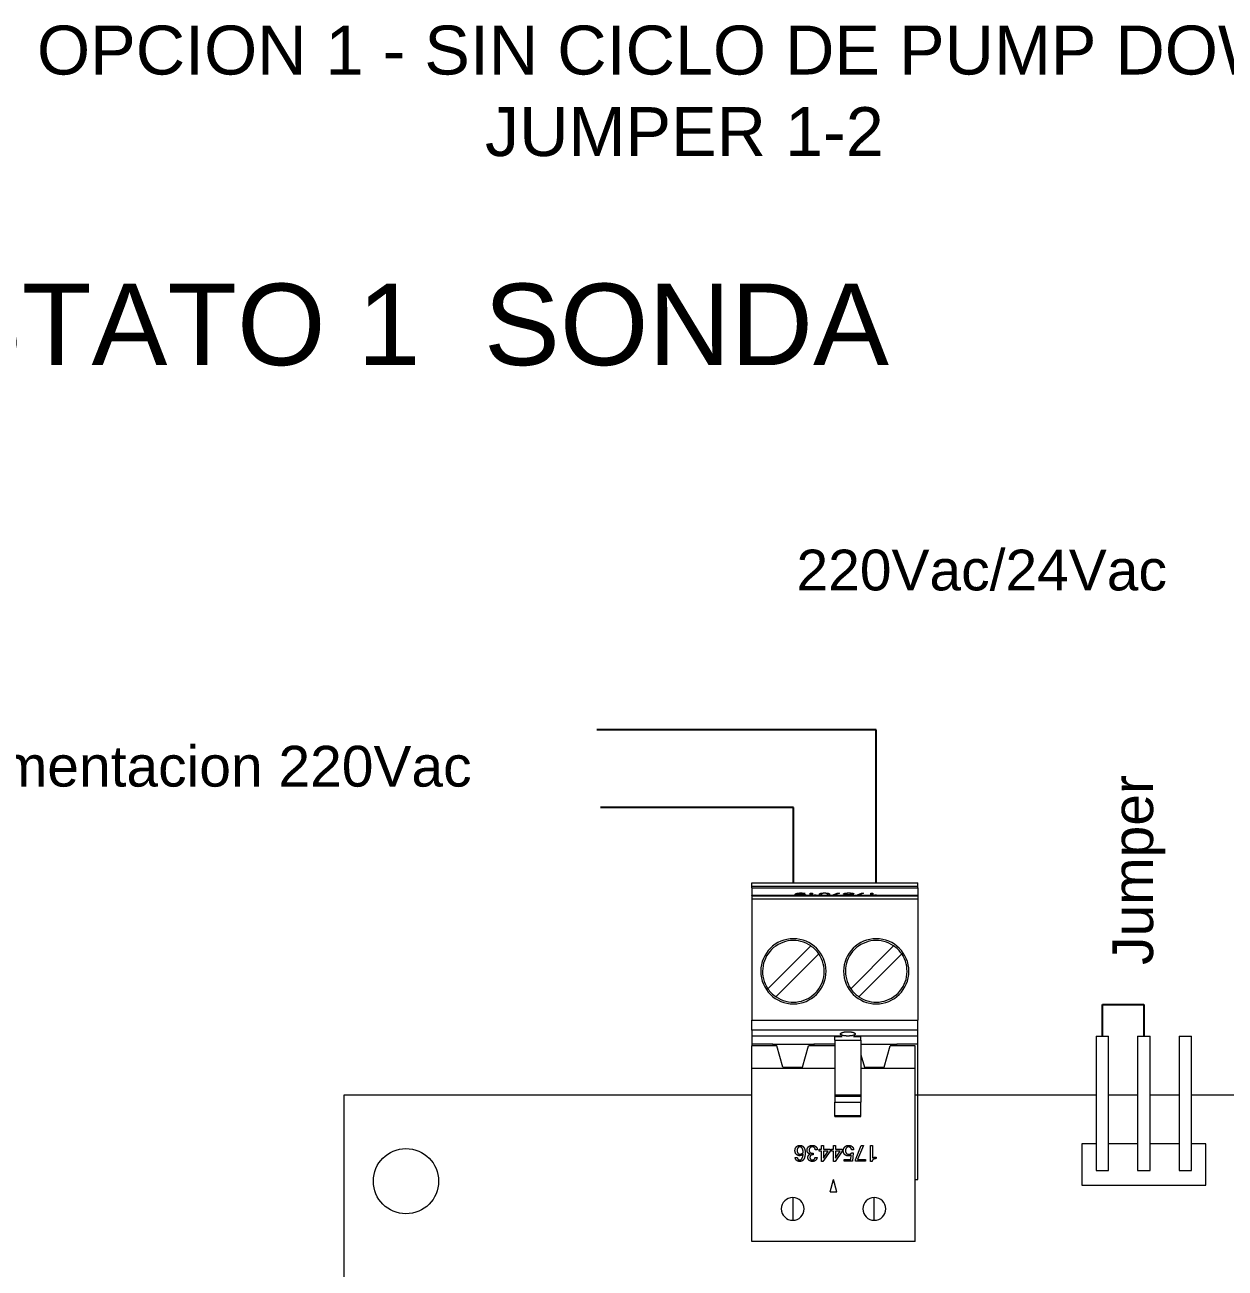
# Model space of a CAD drawing. Header units: millimetres. Extents: x -118 to 1430, y 370 to 1370.
# Drawn here: x 825.9 to 899.5, y 542.9 to 619.2 of the extents above; entities that cross this region are included whole.
import ezdxf

# ---------------------------------------------------------------- set-up
doc = ezdxf.new("R2010")
doc.units = ezdxf.units.MM
doc.layers.add('TANGENT EDGES', color=7, linetype='Continuous', lineweight=0)
doc.layers.add('VISIBLE', color=7, linetype='Continuous', lineweight=0)
doc.styles.get("Standard").update_dxf_attribs({"font": 'arial.ttf'})

msp = doc.modelspace()

# ---------------------------------------------------------------- linework, layer by layer
for p, q in [((878.081, 575.943), (860.939, 575.943)), ((878.081, 566.57), (878.081, 575.943)), ((873.001, 571.196), (861.174, 571.196)), ((873.001, 566.57), (873.001, 571.196)), ((891.947, 557.171), (891.947, 559.1)), ((891.947, 559.1), (894.487, 559.1)), ((894.487, 559.1), (894.487, 557.171))]:
    msp.add_line(p, q)
at = {"layer": 'TANGENT EDGES'}
for p, q in [((870.461, 566.37), (880.621, 566.37)), ((870.461, 565.766), (880.621, 565.766)), ((873.296, 565.804), (873.296, 565.79)), ((873.454, 565.944), (873.454, 565.927)), ((873.458, 565.883), (873.458, 565.866)), ((873.567, 565.8), (873.567, 565.79)), ((873.635, 565.934), (873.635, 565.903)), ((873.659, 565.868), (873.659, 565.79)), ((874.773, 565.805), (874.773, 565.79)), ((874.91, 565.944), (874.91, 565.927)), ((875.047, 565.805), (875.047, 565.79)), ((876.165, 565.927), (876.165, 565.846)), ((876.259, 565.859), (876.259, 565.835)), ((876.401, 565.944), (876.401, 565.927)), ((876.404, 565.849), (876.404, 565.831)), ((876.609, 565.932), (876.609, 565.898)), ((880.621, 565.566), (870.461, 565.566)), ((870.461, 558.14), (880.621, 558.14)), ((875.541, 557.138), (875.989, 557.138)), ((876.693, 557.138), (877.141, 557.138)), ((875.541, 553.115), (877.141, 553.115)), ((875.541, 552.294), (877.141, 552.294)), ((872.961, 547.27), (872.961, 545.87)), ((877.961, 545.87), (877.961, 547.27))]:
    msp.add_line(p, q, dxfattribs=at)
for centre, start, end in [((872.961, 546.57), 90, 270), ((872.961, 546.57), 270, 90), ((877.961, 546.57), 90, 270), ((877.961, 546.57), 270, 90)]:
    msp.add_arc(centre, 0.7, start, end, dxfattribs=at)
at = {"layer": 'VISIBLE'}
for p, q in [((870.461, 566.37), (870.461, 566.57)), ((870.461, 566.57), (880.621, 566.57)), ((880.621, 566.37), (880.621, 566.57)), ((870.461, 566.27), (870.461, 566.37)), ((870.461, 566.27), (870.461, 565.79)), ((870.461, 566.27), (880.621, 566.27)), ((880.621, 565.79), (870.461, 565.79)), ((870.461, 565.766), (870.461, 565.79)), ((870.461, 565.766), (870.461, 565.566)), ((873.216, 565.79), (873.202, 565.793)), ((873.239, 565.848), (873.239, 565.79)), ((873.24, 565.865), (873.24, 565.849)), ((873.725, 565.903), (873.599, 565.903)), ((873.614, 565.828), (873.614, 565.79)), ((874.039, 565.79), (874.039, 565.941)), ((874.039, 565.941), (874.162, 565.941)), ((874.162, 565.843), (874.039, 565.843)), ((874.162, 565.941), (874.162, 565.811)), ((874.162, 565.811), (874.162, 565.79)), ((874.391, 565.819), (874.391, 565.803)), ((874.726, 565.858), (874.726, 565.79)), ((875.094, 565.858), (875.094, 565.79)), ((875.341, 565.79), (875.688, 565.941)), ((875.341, 565.79), (875.341, 565.79)), ((875.825, 565.941), (875.469, 565.795)), ((875.469, 565.795), (875.469, 565.79)), ((875.469, 565.795), (875.959, 565.795)), ((875.688, 565.941), (875.688, 565.885)), ((875.688, 565.941), (875.825, 565.941)), ((875.959, 565.795), (875.959, 565.79)), ((876.122, 565.79), (876.122, 565.795)), ((876.122, 565.795), (876.528, 565.795)), ((876.203, 565.887), (876.203, 565.84)), ((876.528, 565.795), (876.549, 565.841)), ((876.528, 565.795), (876.528, 565.79)), ((876.549, 565.841), (876.549, 565.79)), ((876.577, 565.863), (876.577, 565.79)), ((876.577, 565.863), (876.674, 565.863)), ((876.708, 565.898), (876.581, 565.898)), ((876.674, 565.863), (876.64, 565.79)), ((876.824, 565.79), (877.172, 565.941)), ((876.824, 565.79), (876.824, 565.79)), ((877.309, 565.941), (876.953, 565.795)), ((876.953, 565.795), (877.442, 565.795)), ((876.953, 565.795), (876.953, 565.79)), ((877.172, 565.941), (877.172, 565.885)), ((877.172, 565.941), (877.309, 565.941)), ((877.442, 565.795), (877.442, 565.79)), ((877.748, 565.941), (877.87, 565.941)), ((877.748, 565.79), (877.748, 565.941)), ((877.87, 565.843), (877.748, 565.843)), ((877.87, 565.941), (877.87, 565.811)), ((877.87, 565.811), (877.87, 565.79)), ((878.1, 565.819), (878.1, 565.803)), ((880.621, 566.27), (880.621, 566.37)), ((880.621, 566.27), (880.621, 565.79)), ((880.621, 565.766), (880.621, 565.79)), ((880.621, 565.766), (880.621, 565.566)), ((870.461, 565.566), (870.461, 558.14)), ((880.621, 565.566), (880.621, 558.14)), ((874.068, 562.702), (871.439, 560.073)), ((876.519, 560.073), (879.148, 562.702)), ((871.934, 559.578), (874.563, 562.207)), ((879.643, 562.207), (877.014, 559.578)), ((870.461, 557.54), (870.461, 558.14)), ((880.621, 557.54), (880.621, 558.14)), ((870.461, 557.54), (870.461, 557.17)), ((880.621, 557.54), (870.461, 557.54)), ((880.621, 557.17), (880.621, 557.54)), ((875.96, 557.17), (870.461, 557.17)), ((870.461, 557.17), (870.461, 556.67)), ((870.461, 556.67), (870.461, 556.57)), ((871.746, 556.67), (870.461, 556.67)), ((871.746, 556.67), (874.256, 556.67)), ((871.746, 556.67), (871.746, 556.57)), ((875.541, 556.67), (874.256, 556.67)), ((874.256, 556.67), (874.256, 556.57)), ((875.541, 557.17), (875.541, 557.138)), ((875.541, 556.913), (875.541, 557.138)), ((875.541, 556.913), (875.541, 553.485)), ((875.541, 556.913), (877.141, 556.913)), ((880.621, 557.17), (876.723, 557.17)), ((877.141, 557.17), (877.141, 557.138)), ((877.141, 556.913), (877.141, 557.138)), ((877.141, 556.913), (877.141, 553.485)), ((877.141, 556.67), (879.336, 556.67)), ((879.336, 556.57), (879.336, 556.67)), ((880.621, 556.67), (879.336, 556.67)), ((880.621, 556.67), (880.621, 557.17)), ((880.621, 548.37), (880.621, 556.67)), ((891.566, 557.171), (892.328, 557.171)), ((891.566, 557.171), (891.566, 548.919)), ((892.328, 548.919), (892.328, 557.171)), ((894.106, 557.171), (894.868, 557.171)), ((894.106, 557.171), (894.106, 548.919)), ((894.868, 548.919), (894.868, 557.171)), ((896.646, 557.171), (896.646, 548.919)), ((896.646, 557.171), (897.408, 557.171)), ((897.408, 548.919), (897.408, 557.171)), ((871.986, 556.57), (870.461, 556.57)), ((870.461, 555.196), (870.461, 556.57)), ((872.356, 555.27), (871.986, 556.57)), ((873.566, 555.27), (873.936, 556.57)), ((875.541, 556.57), (873.936, 556.57)), ((877.141, 556.025), (877.356, 555.27)), ((878.566, 555.27), (878.936, 556.57)), ((880.461, 556.57), (878.936, 556.57)), ((880.461, 555.196), (880.461, 556.57)), ((870.461, 555.196), (875.541, 555.196)), ((870.461, 553.57), (870.461, 555.196)), ((872.356, 555.27), (873.566, 555.27)), ((877.141, 555.196), (880.461, 555.196)), ((877.356, 555.27), (878.566, 555.27)), ((880.461, 553.57), (880.461, 555.196)), ((845.446, 466.97), (845.446, 553.57)), ((845.446, 553.57), (870.461, 553.57)), ((845.446, 553.57), (870.461, 553.57)), ((870.461, 544.57), (870.461, 553.57)), ((875.541, 553.57), (877.141, 553.57)), ((880.461, 553.57), (891.566, 553.57)), ((880.461, 544.57), (880.461, 553.57)), ((892.328, 553.57), (894.106, 553.57)), ((892.328, 553.57), (894.106, 553.57)), ((894.868, 553.57), (896.646, 553.57)), ((894.868, 553.57), (896.646, 553.57)), ((897.408, 553.57), (915.709, 553.57)), ((875.541, 553.485), (875.541, 553.115)), ((875.541, 553.485), (877.141, 553.485)), ((875.541, 552.294), (875.541, 553.115)), ((877.141, 553.485), (877.141, 553.115)), ((877.141, 552.294), (877.141, 553.115)), ((875.541, 552.23), (875.541, 552.294)), ((875.541, 552.23), (877.141, 552.23)), ((877.141, 552.23), (877.141, 552.294)), ((890.677, 550.57), (890.677, 548.03)), ((891.566, 550.57), (890.677, 550.57)), ((894.106, 550.57), (892.328, 550.57)), ((896.646, 550.57), (894.868, 550.57)), ((898.297, 550.57), (897.408, 550.57)), ((898.297, 548.03), (898.297, 550.57)), ((874.175, 549.985), (874.222, 549.985)), ((874.222, 549.89), (874.194, 549.89)), ((874.222, 549.985), (874.222, 549.89)), ((874.466, 550.199), (874.339, 550.199)), ((874.587, 550.223), (874.716, 550.223)), ((874.587, 550.115), (874.587, 550.223)), ((874.716, 550.115), (874.587, 550.115)), ((874.716, 550.451), (874.839, 550.451)), ((874.716, 550.223), (874.716, 550.451)), ((874.716, 549.484), (874.716, 550.115)), ((875.246, 550.115), (874.812, 549.484)), ((874.839, 550.451), (874.839, 550.223)), ((874.839, 550.223), (875.246, 550.223)), ((874.839, 549.677), (875.132, 550.115)), ((874.839, 550.115), (874.839, 549.677)), ((875.132, 550.115), (874.839, 550.115)), ((875.246, 550.223), (875.246, 550.115)), ((875.328, 550.223), (875.457, 550.223)), ((875.328, 550.115), (875.328, 550.223)), ((875.457, 550.115), (875.328, 550.115)), ((875.457, 550.223), (875.457, 550.451)), ((875.457, 550.451), (875.58, 550.451)), ((875.457, 549.484), (875.457, 550.115)), ((875.988, 550.115), (875.553, 549.484)), ((875.58, 550.451), (875.58, 550.223)), ((875.58, 550.223), (875.988, 550.223)), ((875.58, 550.115), (875.58, 549.677)), ((875.58, 549.677), (875.873, 550.115)), ((875.873, 550.115), (875.58, 550.115)), ((875.988, 550.223), (875.988, 550.115)), ((876.514, 549.609), (876.535, 549.874)), ((876.563, 550), (876.659, 550)), ((876.694, 550.2), (876.567, 550.2)), ((876.659, 550), (876.619, 549.496)), ((876.81, 549.582), (877.157, 550.451)), ((877.294, 550.451), (876.938, 549.609)), ((877.157, 550.451), (877.294, 550.451)), ((877.733, 549.48), (877.733, 550.451)), ((877.733, 550.451), (877.856, 550.451)), ((877.856, 550.451), (877.856, 549.7)), ((878.085, 549.749), (878.085, 549.653)), ((873.114, 549.717), (873.24, 549.717)), ((874.327, 549.728), (874.454, 549.728)), ((874.812, 549.484), (874.716, 549.484)), ((875.553, 549.484), (875.457, 549.484)), ((876.107, 549.496), (876.107, 549.609)), ((876.107, 549.609), (876.514, 549.609)), ((876.619, 549.496), (876.107, 549.496)), ((876.81, 549.496), (876.81, 549.582)), ((877.428, 549.496), (876.81, 549.496)), ((876.938, 549.609), (877.428, 549.609)), ((877.428, 549.609), (877.428, 549.496)), ((877.827, 549.48), (877.733, 549.48)), ((875.26, 547.62), (875.461, 548.37)), ((875.662, 547.62), (875.461, 548.37)), ((880.461, 548.37), (880.621, 548.37)), ((891.566, 548.919), (892.328, 548.919)), ((894.106, 548.919), (894.868, 548.919)), ((896.646, 548.919), (897.408, 548.919)), ((875.26, 547.62), (875.662, 547.62)), ((890.677, 548.03), (898.297, 548.03)), ((880.461, 544.57), (870.461, 544.57))]:
    msp.add_line(p, q, dxfattribs=at)
msp.add_circle((849.246, 548.27), 2, dxfattribs=at)
for centre, radius, start, end in [((873.001, 561.14), 2, 90, 270), ((873.001, 561.14), 1.891, 55.66345, 135), ((873.001, 561.14), 2, 270, 90), ((873.001, 561.14), 1.891, 34.33655, 55.66345), ((878.081, 561.14), 2, 90, 270), ((878.081, 561.14), 1.891, 55.66345, 135), ((878.081, 561.14), 2, 270, 90), ((878.081, 561.14), 1.891, 34.33655, 55.66345), ((873.001, 561.14), 1.891, 135, 214.33655), ((873.001, 561.14), 1.891, 315, 34.33655), ((878.081, 561.14), 1.891, 135, 214.33655), ((878.081, 561.14), 1.891, 315, 34.33655), ((873.001, 561.14), 1.891, 214.33655, 235.66345), ((873.001, 561.14), 1.891, 235.66345, 315), ((878.081, 561.14), 1.891, 214.33655, 235.66345), ((878.081, 561.14), 1.891, 235.66345, 315)]:
    msp.add_arc(centre, radius, start, end, dxfattribs=at)
for points in [[(873.116, 565.853), (873.116, 565.944), (873.454, 565.944)], [(873.202, 565.793), (873.116, 565.814), (873.116, 565.853)], [(873.158, 565.807), (873.188, 565.822), (873.239, 565.831)], [(873.436, 565.866), (873.335, 565.866), (873.239, 565.848)], [(873.239, 565.848), (873.241, 565.82), (873.296, 565.804)], [(873.305, 565.911), (873.251, 565.895), (873.24, 565.865)], [(873.24, 565.865), (873.335, 565.883), (873.458, 565.883)], [(873.296, 565.804), (873.337, 565.793), (873.399, 565.79)], [(873.446, 565.927), (873.359, 565.927), (873.305, 565.911)], [(873.566, 565.855), (873.518, 565.866), (873.436, 565.866)], [(873.599, 565.903), (873.583, 565.927), (873.446, 565.927)], [(873.454, 565.944), (873.561, 565.944), (873.635, 565.934)], [(873.458, 565.883), (873.577, 565.883), (873.659, 565.868)], [(873.482, 565.79), (873.533, 565.792), (873.567, 565.8)], [(873.614, 565.828), (873.614, 565.845), (873.566, 565.855)], [(873.567, 565.8), (873.614, 565.811), (873.614, 565.828)], [(873.635, 565.934), (873.71, 565.923), (873.725, 565.903)], [(873.659, 565.868), (873.741, 565.853), (873.741, 565.829)], [(873.741, 565.829), (873.741, 565.806), (873.665, 565.79)], [(874.162, 565.811), (874.236, 565.819), (874.391, 565.819)], [(874.391, 565.803), (874.247, 565.803), (874.181, 565.79)], [(874.599, 565.858), (874.599, 565.944), (874.91, 565.944)], [(874.693, 565.79), (874.599, 565.811), (874.599, 565.858)], [(874.637, 565.809), (874.668, 565.825), (874.726, 565.834)], [(874.773, 565.912), (874.726, 565.897), (874.726, 565.858)], [(874.726, 565.858), (874.726, 565.82), (874.773, 565.805)], [(874.91, 565.927), (874.82, 565.927), (874.773, 565.912)], [(874.773, 565.805), (874.809, 565.793), (874.87, 565.79)], [(874.91, 565.944), (875.221, 565.944), (875.221, 565.858)], [(875.047, 565.912), (875, 565.927), (874.91, 565.927)], [(874.95, 565.79), (875.011, 565.793), (875.047, 565.805)], [(875.094, 565.858), (875.094, 565.897), (875.047, 565.912)], [(875.047, 565.805), (875.094, 565.82), (875.094, 565.858)], [(875.094, 565.834), (875.152, 565.825), (875.183, 565.809)], [(875.221, 565.858), (875.221, 565.811), (875.128, 565.79)], [(876.076, 565.885), (876.076, 565.91), (876.165, 565.927)], [(876.164, 565.846), (876.076, 565.86), (876.076, 565.885)], [(876.372, 565.831), (876.253, 565.831), (876.164, 565.846)], [(876.165, 565.927), (876.254, 565.944), (876.401, 565.944)], [(876.258, 565.916), (876.203, 565.904), (876.203, 565.887)], [(876.203, 565.887), (876.203, 565.869), (876.259, 565.859)], [(876.401, 565.927), (876.313, 565.927), (876.258, 565.916)], [(876.259, 565.859), (876.315, 565.849), (876.404, 565.849)], [(876.549, 565.841), (876.479, 565.831), (876.372, 565.831)], [(876.401, 565.944), (876.523, 565.944), (876.609, 565.932)], [(876.521, 565.92), (876.471, 565.927), (876.401, 565.927)], [(876.404, 565.849), (876.506, 565.849), (876.577, 565.863)], [(876.581, 565.898), (876.571, 565.913), (876.521, 565.92)], [(876.609, 565.932), (876.694, 565.921), (876.708, 565.898)], [(877.87, 565.811), (877.944, 565.819), (878.1, 565.819)], [(878.1, 565.803), (877.955, 565.803), (877.89, 565.79)], [(873.097, 550.14), (873.097, 550.276), (873.179, 550.371)], [(873.18, 549.919), (873.097, 550.006), (873.097, 550.14)], [(873.179, 550.371), (873.261, 550.467), (873.396, 550.467)], [(873.382, 549.832), (873.262, 549.832), (873.18, 549.919)], [(873.272, 550.307), (873.224, 550.243), (873.224, 550.148)], [(873.224, 550.148), (873.224, 550.052), (873.273, 549.99)], [(873.399, 550.371), (873.32, 550.371), (873.272, 550.307)], [(873.273, 549.99), (873.322, 549.928), (873.403, 549.928)], [(873.599, 549.935), (873.504, 549.832), (873.382, 549.832)], [(873.723, 550.004), (873.723, 549.48), (873.386, 549.48)], [(873.396, 550.467), (873.551, 550.467), (873.637, 550.347)], [(873.543, 550.283), (873.49, 550.371), (873.399, 550.371)], [(873.403, 549.928), (873.504, 549.928), (873.6, 550.031)], [(873.535, 549.669), (873.589, 549.762), (873.599, 549.935)], [(873.6, 550.031), (873.597, 550.195), (873.543, 550.283)], [(873.637, 550.347), (873.723, 550.228), (873.723, 550.004)], [(873.84, 550.169), (873.84, 550.302), (873.931, 550.384)], [(873.887, 550.015), (873.84, 550.081), (873.84, 550.169)], [(874.022, 549.927), (873.935, 549.949), (873.887, 550.015)], [(873.888, 549.728), (873.888, 549.789), (873.921, 549.843)], [(873.921, 549.843), (873.954, 549.898), (874.022, 549.927)], [(873.931, 550.384), (874.021, 550.467), (874.156, 550.467)], [(874.019, 550.315), (873.968, 550.26), (873.968, 550.172)], [(873.968, 550.172), (873.968, 550.082), (874.021, 550.034)], [(874.194, 549.89), (874.015, 549.89), (874.015, 549.725)], [(874.156, 550.371), (874.07, 550.371), (874.019, 550.315)], [(874.021, 550.034), (874.073, 549.985), (874.175, 549.985)], [(874.156, 550.467), (874.29, 550.467), (874.375, 550.393)], [(874.292, 550.32), (874.244, 550.371), (874.156, 550.371)], [(874.339, 550.199), (874.339, 550.269), (874.292, 550.32)], [(874.375, 550.393), (874.46, 550.32), (874.466, 550.199)], [(876.061, 550.126), (876.061, 550.273), (876.15, 550.37)], [(876.15, 549.902), (876.061, 549.986), (876.061, 550.126)], [(876.15, 550.37), (876.24, 550.467), (876.387, 550.467)], [(876.358, 549.817), (876.239, 549.817), (876.15, 549.902)], [(876.244, 550.303), (876.189, 550.236), (876.189, 550.138)], [(876.189, 550.138), (876.189, 550.037), (876.245, 549.979)], [(876.387, 550.371), (876.299, 550.371), (876.244, 550.303)], [(876.245, 549.979), (876.301, 549.921), (876.39, 549.921)], [(876.535, 549.874), (876.464, 549.817), (876.358, 549.817)], [(876.387, 550.467), (876.508, 550.467), (876.594, 550.4)], [(876.507, 550.329), (876.457, 550.371), (876.387, 550.371)], [(876.39, 549.921), (876.492, 549.921), (876.563, 550)], [(876.567, 550.2), (876.556, 550.287), (876.507, 550.329)], [(876.594, 550.4), (876.68, 550.333), (876.694, 550.2)], [(877.856, 549.7), (877.93, 549.749), (878.085, 549.749)], [(873.204, 549.54), (873.13, 549.6), (873.114, 549.717)], [(873.386, 549.48), (873.279, 549.48), (873.204, 549.54)], [(873.24, 549.717), (873.256, 549.576), (873.392, 549.576)], [(873.392, 549.576), (873.48, 549.576), (873.535, 549.669)], [(873.964, 549.549), (873.888, 549.619), (873.888, 549.728)], [(874.167, 549.48), (874.04, 549.48), (873.964, 549.549)], [(874.015, 549.725), (874.015, 549.653), (874.054, 549.614)], [(874.054, 549.614), (874.094, 549.576), (874.165, 549.576)], [(874.165, 549.576), (874.31, 549.576), (874.327, 549.728)], [(874.361, 549.543), (874.282, 549.48), (874.167, 549.48)], [(874.454, 549.728), (874.44, 549.607), (874.361, 549.543)], [(878.085, 549.653), (877.861, 549.653), (877.827, 549.48)]]:
    msp.add_open_spline(points, degree=2, dxfattribs=at)
for points, knots in [([(875.906, 557.343), (875.909, 557.346), (875.913, 557.348), (875.917, 557.351), (875.921, 557.354), (875.926, 557.357), (875.931, 557.36), (875.935, 557.363), (875.941, 557.366), (875.946, 557.368), (875.952, 557.371), (875.958, 557.374), (875.964, 557.376), (875.97, 557.379), (875.977, 557.381), (875.984, 557.384), (875.991, 557.386), (875.998, 557.389), (876.005, 557.391), (876.02, 557.395), (876.036, 557.4), (876.053, 557.404)], [0.8611269, 0.8611269, 0.8611269, 0.8611269, 0.8938324, 0.8938324, 0.8938324, 0.9265792, 0.9265792, 0.9265792, 0.959467, 0.959467, 0.959467, 0.9924119, 0.9924119, 0.9924119, 1.0253249, 1.0253249, 1.0253249, 1.0581198, 1.0581198, 1.0581198, 1.1235306, 1.1235306, 1.1235306, 1.1235306]), ([(876.053, 557.404), (876.063, 557.406), (876.073, 557.408), (876.084, 557.41), (876.095, 557.412), (876.106, 557.414), (876.117, 557.416), (876.129, 557.418), (876.14, 557.42), (876.152, 557.421), (876.164, 557.423), (876.176, 557.424), (876.188, 557.425), (876.2, 557.427), (876.213, 557.428), (876.225, 557.429), (876.238, 557.43), (876.251, 557.43), (876.263, 557.431), (876.276, 557.432), (876.289, 557.432), (876.302, 557.432), (876.315, 557.433), (876.328, 557.433), (876.341, 557.433)], [1.1221288, 1.1221288, 1.1221288, 1.1221288, 1.1611473, 1.1611473, 1.1611473, 1.2000646, 1.2000646, 1.2000646, 1.2390162, 1.2390162, 1.2390162, 1.2780027, 1.2780027, 1.2780027, 1.316905, 1.316905, 1.316905, 1.3558904, 1.3558904, 1.3558904, 1.394915, 1.394915, 1.394915, 1.4338398, 1.4338398, 1.4338398, 1.4338398]), ([(876.341, 557.433), (876.353, 557.433), (876.365, 557.433), (876.377, 557.432), (876.389, 557.432), (876.401, 557.432), (876.413, 557.431), (876.424, 557.431), (876.436, 557.43), (876.448, 557.429), (876.459, 557.428), (876.471, 557.428), (876.482, 557.426), (876.494, 557.425), (876.505, 557.424), (876.516, 557.423), (876.527, 557.422), (876.538, 557.42), (876.548, 557.419), (876.559, 557.417), (876.57, 557.415), (876.58, 557.414), (876.59, 557.412), (876.6, 557.41), (876.61, 557.408), (876.619, 557.406), (876.629, 557.404), (876.638, 557.402), (876.647, 557.399), (876.656, 557.397), (876.664, 557.395), (876.673, 557.392), (876.681, 557.39), (876.689, 557.387), (876.696, 557.385), (876.704, 557.382), (876.711, 557.379), (876.718, 557.376), (876.725, 557.373), (876.731, 557.371), (876.737, 557.368), (876.743, 557.365), (876.749, 557.362), (876.754, 557.358), (876.759, 557.355), (876.764, 557.352), (876.768, 557.349), (876.773, 557.346), (876.776, 557.343)], [1.4329539, 1.4329539, 1.4329539, 1.4329539, 1.4688088, 1.4688088, 1.4688088, 1.5047575, 1.5047575, 1.5047575, 1.5406875, 1.5406875, 1.5406875, 1.5764951, 1.5764951, 1.5764951, 1.6123262, 1.6123262, 1.6123262, 1.6481983, 1.6481983, 1.6481983, 1.6840015, 1.6840015, 1.6840015, 1.7198212, 1.7198212, 1.7198212, 1.7556962, 1.7556962, 1.7556962, 1.7915158, 1.7915158, 1.7915158, 1.827353, 1.827353, 1.827353, 1.8633412, 1.8633412, 1.8633412, 1.899371, 1.899371, 1.899371, 1.9353274, 1.9353274, 1.9353274, 1.9711343, 1.9711343, 1.9711343, 2.0070686, 2.0070686, 2.0070686, 2.0070686]), ([(875.887, 557.284), (875.885, 557.289), (875.884, 557.293), (875.883, 557.297), (875.883, 557.302), (875.883, 557.307), (875.884, 557.312), (875.886, 557.317), (875.888, 557.322), (875.892, 557.328), (875.896, 557.333), (875.9, 557.338), (875.906, 557.343)], [0.6597773, 0.6597773, 0.6597773, 0.6597773, 0.7028642, 0.7028642, 0.7028642, 0.7568669, 0.7568669, 0.7568669, 0.8111794, 0.8111794, 0.8111794, 0.8654371, 0.8654371, 0.8654371, 0.8654371]), ([(876.341, 557.17), (876.323, 557.17), (876.305, 557.171), (876.287, 557.171), (876.269, 557.172), (876.251, 557.173), (876.234, 557.174), (876.199, 557.176), (876.165, 557.18), (876.133, 557.185), (876.101, 557.189), (876.071, 557.195), (876.043, 557.202), (876.03, 557.205), (876.017, 557.209), (876.005, 557.212), (875.992, 557.216), (875.981, 557.22), (875.97, 557.224), (875.96, 557.229), (875.95, 557.233), (875.941, 557.237), (875.932, 557.242), (875.924, 557.247), (875.918, 557.251), (875.911, 557.256), (875.905, 557.261), (875.9, 557.266), (875.895, 557.271), (875.891, 557.276), (875.888, 557.281), (875.888, 557.282), (875.887, 557.283), (875.887, 557.284)], [0, 0, 0, 0, 0.054, 0.054, 0.054, 0.1081119, 0.1081119, 0.1081119, 0.2160335, 0.2160335, 0.2160335, 0.3239429, 0.3239429, 0.3239429, 0.3778641, 0.3778641, 0.3778641, 0.4319972, 0.4319972, 0.4319972, 0.4862463, 0.4862463, 0.4862463, 0.5402406, 0.5402406, 0.5402406, 0.5943776, 0.5943776, 0.5943776, 0.6487161, 0.6487161, 0.6487161, 0.6597773, 0.6597773, 0.6597773, 0.6597773]), ([(876.795, 557.284), (876.795, 557.283), (876.794, 557.282), (876.794, 557.281), (876.791, 557.276), (876.787, 557.271), (876.782, 557.266), (876.777, 557.261), (876.771, 557.256), (876.765, 557.251), (876.758, 557.247), (876.75, 557.242), (876.741, 557.237), (876.732, 557.233), (876.722, 557.229), (876.712, 557.224), (876.701, 557.22), (876.69, 557.216), (876.677, 557.212), (876.665, 557.209), (876.652, 557.205), (876.639, 557.202), (876.625, 557.198), (876.61, 557.195), (876.596, 557.192), (876.588, 557.191), (876.58, 557.19), (876.573, 557.188), (876.565, 557.187), (876.557, 557.186), (876.549, 557.185), (876.533, 557.182), (876.516, 557.18), (876.5, 557.178), (876.491, 557.177), (876.483, 557.177), (876.474, 557.176), (876.465, 557.175), (876.457, 557.174), (876.448, 557.174), (876.431, 557.173), (876.413, 557.172), (876.395, 557.171), (876.377, 557.171), (876.359, 557.17), (876.341, 557.17)], [2.2105486, 2.2105486, 2.2105486, 2.2105486, 2.2216247, 2.2216247, 2.2216247, 2.2759317, 2.2759317, 2.2759317, 2.3299268, 2.3299268, 2.3299268, 2.3840773, 2.3840773, 2.3840773, 2.4384124, 2.4384124, 2.4384124, 2.4925399, 2.4925399, 2.4925399, 2.5464815, 2.5464815, 2.5464815, 2.6005234, 2.6005234, 2.6005234, 2.6274693, 2.6274693, 2.6274693, 2.6544262, 2.6544262, 2.6544262, 2.70843, 2.70843, 2.70843, 2.7353823, 2.7353823, 2.7353823, 2.7623324, 2.7623324, 2.7623324, 2.816373, 2.816373, 2.816373, 2.8702953, 2.8702953, 2.8702953, 2.8702953]), ([(876.776, 557.343), (876.782, 557.338), (876.787, 557.333), (876.79, 557.328), (876.794, 557.322), (876.796, 557.317), (876.798, 557.312), (876.8, 557.303), (876.8, 557.294), (876.795, 557.284)], [2.0048581, 2.0048581, 2.0048581, 2.0048581, 2.0591781, 2.0591781, 2.0591781, 2.1134097, 2.1134097, 2.1134097, 2.2105486, 2.2105486, 2.2105486, 2.2105486])]:
    msp.add_open_spline(points, degree=3, knots=knots, dxfattribs=at)

# ---------------------------------------------------------------- texts
for s, width, insert, char_height, attachment_point in [('OPCION 1 - SIN CICLO DE PUMP DOWN\\PJUMPER 1-2', 161.22937, (866.317, 615.117), 3, 5), ('CONTROL SC20 {\\fArial|b0|i0|c177|p34;+ }  COMBISTATO {\\fArial|b0|i0|c177|p34;1 } SONDA', 223.92467, (732.747, 603.315), 5, 1), ('220Vac/24Vac', 26.81393, (873.19, 587), 2.5, 1), ('Alimentacion 220Vac', 58.21415, (820.464, 574.968), 2.5, 1)]:
    msp.add_mtext_dynamic_manual_height_columns(s, width=width, gutter_width=12.5, heights=[0], dxfattribs=dict(insert=insert, char_height=char_height, attachment_point=attachment_point))
at = {"insert": (892.557, 561.531), "char_height": 2.5, "attachment_point": 1, "rotation": 90}
msp.add_mtext_dynamic_manual_height_columns('Jumper', width=26.81393, gutter_width=12.5, heights=[0], dxfattribs=at)

doc.saveas('drawing.dxf')
